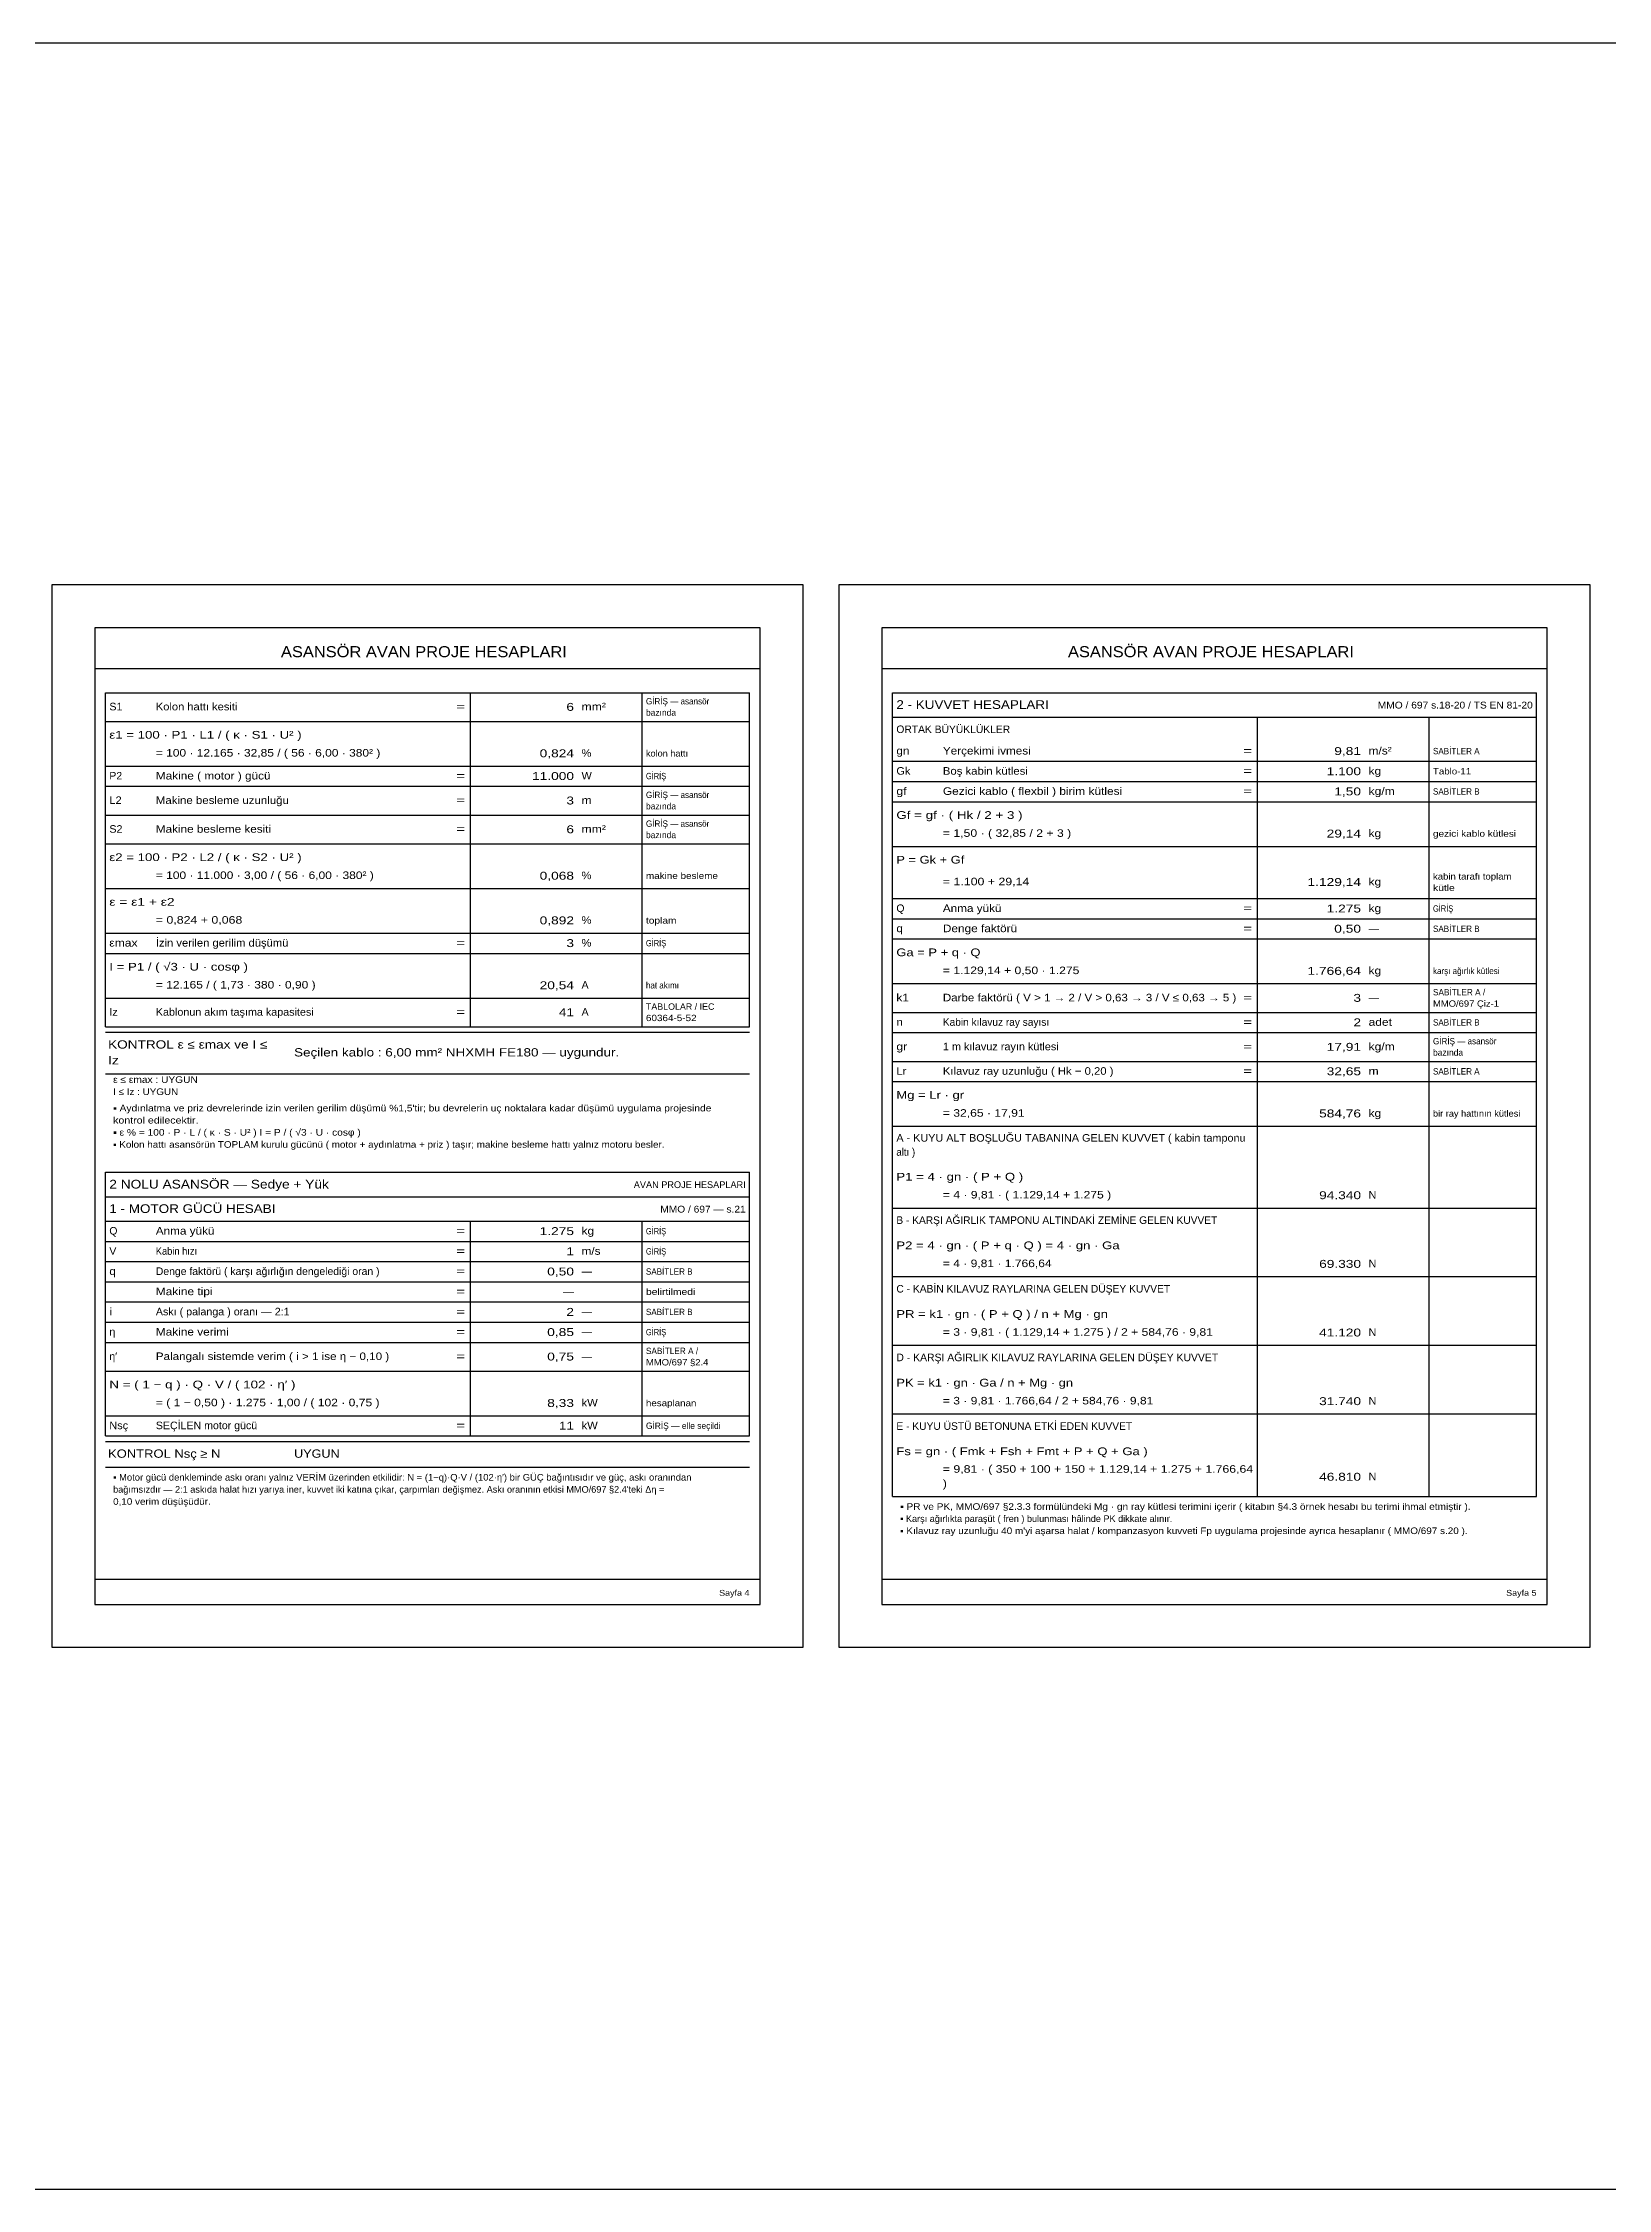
# Model space of a CAD drawing. Header units: millimetres. Extents: x -4216 to -974, y 1159 to 1759.
# Drawn here: x -3125 to -2687, y 1159 to 1759 of the extents above; entities that cross this region are included whole.
import ezdxf

# ---------------------------------------------------------------- set-up
doc = ezdxf.new("R2010")
doc.units = ezdxf.units.MM
for name, color, linetype in [('AVAN-A4', 8, 'Continuous'), ('AVAN-CIZGI', 7, 'Continuous'), ('AVAN-YAZI', 7, 'Continuous')]:
    doc.layers.add(name, color=color, linetype=linetype)
doc.layers.add('t-çap', color=7, linetype='Continuous', lineweight=25)
doc.styles.add('AVAN', font='arial.ttf')
doc.styles.add('AVAN-KALIN', font='arial.ttf')

msp = doc.modelspace()

# ---------------------------------------------------------------- linework, layer by layer
at = {"layer": 'AVAN-A4'}
for points in [[(-3122.5, 1310.9), (-2912.5, 1310.9), (-2912.5, 1607.9), (-3122.5, 1607.9)], [(-2902.5, 1310.9), (-2692.5, 1310.9), (-2692.5, 1607.9), (-2902.5, 1607.9)]]:
    msp.add_lwpolyline(points, close=True, dxfattribs=at)
at = {"layer": 'AVAN-CIZGI'}
for p, q in [((-2924.5, 1595.9), (-3110.5, 1595.9)), ((-3110.5, 1595.9), (-3110.5, 1322.9)), ((-2924.5, 1322.9), (-2924.5, 1595.9)), ((-2704.5, 1595.9), (-2890.5, 1595.9)), ((-2890.5, 1595.9), (-2890.5, 1322.9)), ((-2704.5, 1322.9), (-2704.5, 1595.9)), ((-3110.5, 1584.5), (-2924.5, 1584.5)), ((-2890.5, 1584.5), (-2704.5, 1584.5)), ((-3107.5, 1492.4111), (-3107.5, 1577.7833)), ((-3107.5, 1577.7833), (-2927.5, 1577.7833)), ((-3005.5, 1492.4111), (-3005.5, 1577.7833)), ((-2957.5, 1492.4111), (-2957.5, 1577.7833)), ((-2927.5, 1492.4111), (-2927.5, 1577.7833)), ((-2887.5, 1577.7833), (-2707.5, 1577.7833)), ((-2887.5, 1570.9394), (-2887.5, 1577.7833)), ((-2887.5, 1577.7833), (-2707.5, 1577.7833)), ((-2707.5, 1570.9394), (-2707.5, 1577.7833)), ((-3107.5, 1569.74), (-2927.5, 1569.74)), ((-2887.5, 1570.9394), (-2707.5, 1570.9394)), ((-2887.5, 1570.9394), (-2707.5, 1570.9394)), ((-2887.5, 1558.5922), (-2887.5, 1570.9394)), ((-2785.5, 1558.5922), (-2785.5, 1570.9394)), ((-2737.5, 1558.5922), (-2737.5, 1570.9394)), ((-2707.5, 1558.5922), (-2707.5, 1570.9394)), ((-3107.5, 1557.2517), (-2927.5, 1557.2517)), ((-2887.5, 1558.5922), (-2707.5, 1558.5922)), ((-2887.5, 1558.5922), (-2707.5, 1558.5922)), ((-2887.5, 1558.5922), (-2707.5, 1558.5922)), ((-2887.5, 1376.1356), (-2887.5, 1558.5922)), ((-2785.5, 1376.1356), (-2785.5, 1558.5922)), ((-2737.5, 1376.1356), (-2737.5, 1558.5922)), ((-2707.5, 1376.1356), (-2707.5, 1558.5922)), ((-3107.5, 1551.6072), (-2927.5, 1551.6072)), ((-2887.5, 1552.9478), (-2707.5, 1552.9478)), ((-3107.5, 1543.5639), (-2927.5, 1543.5639)), ((-2887.5, 1547.3033), (-2707.5, 1547.3033)), ((-3107.5, 1535.5206), (-2927.5, 1535.5206)), ((-2887.5, 1534.815), (-2707.5, 1534.815)), ((-3107.5, 1523.0322), (-2927.5, 1523.0322)), ((-2887.5, 1520.21), (-2707.5, 1520.21)), ((-2887.5, 1514.5656), (-2707.5, 1514.5656)), ((-3107.5, 1510.5439), (-2927.5, 1510.5439)), ((-2887.5, 1508.9211), (-2707.5, 1508.9211)), ((-3107.5, 1504.8994), (-2927.5, 1504.8994)), ((-2887.5, 1496.4328), (-2707.5, 1496.4328)), ((-3107.5, 1492.4111), (-2927.5, 1492.4111)), ((-3107.5, 1492.4111), (-2927.5, 1492.4111)), ((-3107.5, 1492.4111), (-2927.5, 1492.4111)), ((-3107.5, 1484.3678), (-3107.5, 1492.4111)), ((-3005.5, 1484.3678), (-3005.5, 1492.4111)), ((-2957.5, 1484.3678), (-2957.5, 1492.4111)), ((-2927.5, 1484.3678), (-2927.5, 1492.4111)), ((-2887.5, 1488.3894), (-2707.5, 1488.3894)), ((-3107.5, 1484.3678), (-2927.5, 1484.3678)), ((-3107.5, 1484.3678), (-2927.5, 1484.3678)), ((-3107.5, 1482.8678), (-2927.5, 1482.8678)), ((-2887.5, 1482.745), (-2707.5, 1482.745)), ((-3107.5, 1471.2261), (-2927.5, 1471.2261)), ((-2887.5, 1474.7017), (-2707.5, 1474.7017)), ((-2887.5, 1469.0572), (-2707.5, 1469.0572)), ((-2887.5, 1456.5689), (-2707.5, 1456.5689)), ((-3107.5, 1443.7061), (-2927.5, 1443.7061)), ((-3107.5, 1436.8622), (-3107.5, 1443.7061)), ((-3107.5, 1443.7061), (-2927.5, 1443.7061)), ((-2927.5, 1436.8622), (-2927.5, 1443.7061)), ((-3107.5, 1436.8622), (-2927.5, 1436.8622)), ((-3107.5, 1436.8622), (-2927.5, 1436.8622)), ((-3107.5, 1430.0183), (-3107.5, 1436.8622)), ((-3107.5, 1436.8622), (-2927.5, 1436.8622)), ((-2927.5, 1430.0183), (-2927.5, 1436.8622)), ((-3107.5, 1430.0183), (-2927.5, 1430.0183)), ((-3107.5, 1430.0183), (-2927.5, 1430.0183)), ((-3107.5, 1424.3739), (-3107.5, 1430.0183)), ((-3005.5, 1424.3739), (-3005.5, 1430.0183)), ((-2957.5, 1424.3739), (-2957.5, 1430.0183)), ((-2927.5, 1424.3739), (-2927.5, 1430.0183)), ((-2887.5, 1433.7089), (-2707.5, 1433.7089)), ((-3107.5, 1424.3739), (-2927.5, 1424.3739)), ((-3107.5, 1424.3739), (-2927.5, 1424.3739)), ((-3107.5, 1424.3739), (-2927.5, 1424.3739)), ((-3107.5, 1375.62), (-3107.5, 1424.3739)), ((-3005.5, 1375.62), (-3005.5, 1424.3739)), ((-2957.5, 1375.62), (-2957.5, 1424.3739)), ((-2927.5, 1375.62), (-2927.5, 1424.3739)), ((-3107.5, 1418.7295), (-2927.5, 1418.7295)), ((-3107.5, 1413.085), (-2927.5, 1413.085)), ((-2887.5, 1414.5178), (-2707.5, 1414.5178)), ((-3107.5, 1407.4406), (-2927.5, 1407.4406)), ((-3107.5, 1401.7961), (-2927.5, 1401.7961)), ((-3107.5, 1396.1517), (-2927.5, 1396.1517)), ((-2887.5, 1395.3267), (-2707.5, 1395.3267)), ((-3107.5, 1388.1083), (-2927.5, 1388.1083)), ((-3107.5, 1375.62), (-2927.5, 1375.62)), ((-3107.5, 1375.62), (-2927.5, 1375.62)), ((-3107.5, 1375.62), (-2927.5, 1375.62)), ((-3107.5, 1369.9756), (-3107.5, 1375.62)), ((-3005.5, 1369.9756), (-3005.5, 1375.62)), ((-2957.5, 1369.9756), (-2957.5, 1375.62)), ((-2927.5, 1369.9756), (-2927.5, 1375.62)), ((-2887.5, 1376.1356), (-2707.5, 1376.1356)), ((-2887.5, 1376.1356), (-2707.5, 1376.1356)), ((-2887.5, 1376.1356), (-2707.5, 1376.1356)), ((-2887.5, 1353.0639), (-2887.5, 1376.1356)), ((-2785.5, 1353.0639), (-2785.5, 1376.1356)), ((-2737.5, 1353.0639), (-2737.5, 1376.1356)), ((-2707.5, 1353.0639), (-2707.5, 1376.1356)), ((-3107.5, 1369.9756), (-2927.5, 1369.9756)), ((-3107.5, 1369.9756), (-2927.5, 1369.9756)), ((-3107.5, 1368.4756), (-2927.5, 1368.4756)), ((-3107.5, 1361.2436), (-2927.5, 1361.2436)), ((-2887.5, 1353.0639), (-2707.5, 1353.0639)), ((-2887.5, 1353.0639), (-2707.5, 1353.0639)), ((-3110.5, 1329.9), (-2924.5, 1329.9)), ((-2890.5, 1329.9), (-2704.5, 1329.9)), ((-3110.5, 1322.9), (-2924.5, 1322.9)), ((-2890.5, 1322.9), (-2704.5, 1322.9))]:
    msp.add_line(p, q, dxfattribs=at)
at = {"layer": 't-çap'}
for p, q in [((-4215.8372, 1759.433), (-973.8203, 1759.433)), ((-4215.8372, 1159.433), (-973.8203, 1159.433))]:
    msp.add_line(p, q, dxfattribs=at)

# ---------------------------------------------------------------- texts
at = {"layer": 'AVAN-YAZI'}
for s, height, style, width, p in [('ASANSÖR AVAN PROJE HESAPLARI', 3.086, 'AVAN-KALIN', 1.066, (-3058.4722, 1587.7)), ('ASANSÖR AVAN PROJE HESAPLARI', 3.086, 'AVAN-KALIN', 1.066, (-2838.4722, 1587.7)), ('S1', 2.109, 'AVAN', 1.0207, (-3106.4417, 1572.8444)), ('Kolon hattı kesiti', 2.109, 'AVAN', 1.0548, (-3093.4417, 1572.8444)), ('=', 2.109, 'AVAN', 1.4092, (-3009.4417, 1572.8444)), ('6', 2.212, 'AVAN-KALIN', 1.2291, (-2978.6693, 1572.7033)), ('mm²', 2.109, 'AVAN', 1.1542, (-2974.4417, 1572.8444)), ('GİRİŞ — asansör', 1.775, 'AVAN', 0.9113, (-2956.4416, 1574.5025)), ('bazında', 1.775, 'AVAN', 0.9556, (-2956.4416, 1571.3275)), ('2 - KUVVET HESAPLARI', 2.443, 'AVAN-KALIN', 1.101, (-2886.4417, 1573.2325)), ('MMO / 697 s.18-20 / TS EN 81-20', 1.903, 'AVAN', 1.0743, (-2751.8836, 1573.356)), ('ε1 = 100 · P1 · L1 / ( κ · S1 · U² )', 2.16, 'AVAN-KALIN', 1.2259, (-3106.4417, 1564.9246)), ('ORTAK BÜYÜKLÜKLER', 2.109, 'AVAN', 0.9766, (-2886.4417, 1566.4944)), ('= 100 · 12.165 · 32,85 / ( 56 · 6,00 · 380² )', 2.109, 'AVAN', 1.1356, (-3093.4417, 1559.9151)), ('0,824', 2.212, 'AVAN-KALIN', 1.2417, (-2986.1548, 1559.7211)), ('%', 2.109, 'AVAN', 1.0498, (-2974.4417, 1559.8622)), ('kolon hattı', 1.775, 'AVAN', 1.0292, (-2956.4416, 1559.9328)), ('gn', 2.109, 'AVAN', 1.1204, (-2886.4417, 1560.4972)), ('Yerçekimi ivmesi', 2.109, 'AVAN', 1.1114, (-2873.4417, 1560.4972)), ('=', 2.109, 'AVAN', 1.4092, (-2789.4417, 1560.4972)), ('9,81', 2.212, 'AVAN-KALIN', 1.2453, (-2764.0438, 1560.3561)), ('m/s²', 2.109, 'AVAN', 1.1281, (-2754.4417, 1560.4972)), ('SABİTLER A', 1.775, 'AVAN', 0.909, (-2736.4416, 1560.5678)), ('P2', 2.109, 'AVAN', 0.9952, (-3106.4417, 1553.5122)), ('Makine ( motor ) gücü', 2.109, 'AVAN', 1.1197, (-3093.4417, 1553.5122)), ('=', 2.109, 'AVAN', 1.4092, (-3009.4417, 1553.5122)), ('11.000', 2.212, 'AVAN-KALIN', 1.2394, (-2988.2658, 1553.3711)), ('W', 2.109, 'AVAN', 1.0287, (-2974.4417, 1553.5122)), ('GİRİŞ', 1.775, 'AVAN', 0.6995, (-2956.4416, 1553.5828)), ('Gk', 2.109, 'AVAN', 1.0406, (-2886.4417, 1554.8528)), ('Boş kabin kütlesi', 2.109, 'AVAN', 1.074, (-2873.4417, 1554.8528)), ('=', 2.109, 'AVAN', 1.4092, (-2789.4417, 1554.8528)), ('1.100', 2.212, 'AVAN-KALIN', 1.2417, (-2766.1548, 1554.7117)), ('kg', 2.109, 'AVAN', 1.129, (-2754.4417, 1554.8528)), ('Tablo-11', 1.775, 'AVAN', 1.0905, (-2736.4416, 1554.9233)), ('L2', 2.109, 'AVAN', 1.054, (-3106.4417, 1546.6683)), ('Makine besleme uzunluğu', 2.109, 'AVAN', 1.0865, (-3093.4417, 1546.6683)), ('=', 2.109, 'AVAN', 1.4092, (-3009.4417, 1546.6683)), ('3', 2.212, 'AVAN-KALIN', 1.2291, (-2978.6693, 1546.5272)), ('m', 2.109, 'AVAN', 1.1486, (-2974.4417, 1546.6683)), ('GİRİŞ — asansör', 1.775, 'AVAN', 0.9113, (-2956.4416, 1548.3264)), ('gf', 2.109, 'AVAN', 1.1621, (-2886.4417, 1549.2083)), ('Gezici kablo ( flexbil ) birim kütlesi', 2.109, 'AVAN', 1.13, (-2873.4417, 1549.2083)), ('=', 2.109, 'AVAN', 1.4092, (-2789.4417, 1549.2083)), ('1,50', 2.212, 'AVAN-KALIN', 1.2453, (-2764.0438, 1549.0672)), ('kg/m', 2.109, 'AVAN', 1.1444, (-2754.4417, 1549.2083)), ('SABİTLER B', 1.775, 'AVAN', 0.9093, (-2736.4416, 1549.2789)), ('GİRİŞ — asansör', 1.775, 'AVAN', 0.9113, (-2956.4416, 1540.2831)), ('bazında', 1.775, 'AVAN', 0.9556, (-2956.4416, 1545.1514)), ('Gf = gf · ( Hk / 2 + 3 )', 2.16, 'AVAN-KALIN', 1.2377, (-2886.4417, 1542.4879)), ('S2', 2.109, 'AVAN', 1.0207, (-3106.4417, 1538.625)), ('Makine besleme kesiti', 2.109, 'AVAN', 1.1118, (-3093.4417, 1538.625)), ('=', 2.109, 'AVAN', 1.4092, (-3009.4417, 1538.625)), ('6', 2.212, 'AVAN-KALIN', 1.2291, (-2978.6693, 1538.4839)), ('mm²', 2.109, 'AVAN', 1.1542, (-2974.4417, 1538.625)), ('bazında', 1.775, 'AVAN', 0.9556, (-2956.4416, 1537.1081)), ('= 1,50 · ( 32,85 / 2 + 3 )', 2.109, 'AVAN', 1.159, (-2873.4417, 1537.4785)), ('29,14', 2.212, 'AVAN-KALIN', 1.2417, (-2766.1548, 1537.2844)), ('kg', 2.109, 'AVAN', 1.129, (-2754.4417, 1537.4256)), ('gezici kablo kütlesi', 1.775, 'AVAN', 1.1228, (-2736.4416, 1537.4961)), ('ε2 = 100 · P2 · L2 / ( κ · S2 · U² )', 2.16, 'AVAN-KALIN', 1.2259, (-3106.4417, 1530.7051)), ('P = Gk + Gf', 2.16, 'AVAN-KALIN', 1.1918, (-2886.4417, 1529.9996)), ('= 100 · 11.000 · 3,00 / ( 56 · 6,00 · 380² )', 2.109, 'AVAN', 1.136, (-3093.4417, 1525.6957)), ('0,068', 2.212, 'AVAN-KALIN', 1.2417, (-2986.1548, 1525.5017)), ('%', 2.109, 'AVAN', 1.0498, (-2974.4417, 1525.6428)), ('makine besleme', 1.775, 'AVAN', 1.1149, (-2956.4416, 1525.7133)), ('= 1.100 + 29,14', 2.109, 'AVAN', 1.1713, (-2873.4417, 1523.9318)), ('1.129,14', 2.212, 'AVAN-KALIN', 1.2453, (-2771.5293, 1523.7378)), ('kg', 2.109, 'AVAN', 1.129, (-2754.4417, 1523.8789)), ('kabin tarafı toplam', 1.775, 'AVAN', 1.0754, (-2736.4416, 1525.5369)), ('kütle', 1.775, 'AVAN', 1.1617, (-2736.4416, 1522.3619)), ('ε = ε1 + ε2', 2.16, 'AVAN-KALIN', 1.2785, (-3106.4417, 1518.2168)), ('Q', 2.109, 'AVAN', 0.9937, (-2886.4417, 1516.4706)), ('Anma yükü', 2.109, 'AVAN', 1.1116, (-2873.4417, 1516.4706)), ('1.275', 2.212, 'AVAN-KALIN', 1.2417, (-2766.1548, 1516.3294)), ('kg', 2.109, 'AVAN', 1.129, (-2754.4417, 1516.4706)), ('GİRİŞ', 1.775, 'AVAN', 0.6995, (-2736.4416, 1516.5411)), ('= 0,824 + 0,068', 2.109, 'AVAN', 1.1713, (-3093.4417, 1513.2074)), ('0,892', 2.212, 'AVAN-KALIN', 1.2417, (-2986.1548, 1513.0133)), ('%', 2.109, 'AVAN', 1.0498, (-2974.4417, 1513.1544)), ('toplam', 1.775, 'AVAN', 1.1466, (-2956.4416, 1513.225)), ('q', 2.109, 'AVAN', 1.1213, (-2886.4417, 1510.8261)), ('Denge faktörü', 2.109, 'AVAN', 1.1227, (-2873.4417, 1510.8261)), ('=', 2.109, 'AVAN', 1.4092, (-2789.4417, 1516.4706)), ('=', 2.109, 'AVAN', 1.4092, (-2789.4417, 1510.8261)), ('0,50', 2.212, 'AVAN-KALIN', 1.2453, (-2764.0438, 1510.685)), ('SABİTLER B', 1.775, 'AVAN', 0.9093, (-2736.4416, 1510.8967)), ('εmax', 2.109, 'AVAN', 1.1472, (-3106.4417, 1506.8044)), ('İzin verilen gerilim düşümü', 2.109, 'AVAN', 1.0624, (-3093.4417, 1506.8044)), ('=', 2.109, 'AVAN', 1.4092, (-3009.4417, 1506.8044)), ('3', 2.212, 'AVAN-KALIN', 1.2291, (-2978.6693, 1506.6633)), ('%', 2.109, 'AVAN', 1.0498, (-2974.4417, 1506.8044)), ('GİRİŞ', 1.775, 'AVAN', 0.6995, (-2956.4416, 1506.875)), ('Ga = P + q · Q', 2.16, 'AVAN-KALIN', 1.1989, (-2886.4417, 1504.1057)), ('—', 2.109, 'AVAN', 0.9822, (-2754.4417, 1510.8261)), ('I = P1 / ( √3 · U · cosφ )', 2.16, 'AVAN-KALIN', 1.2226, (-3106.4417, 1500.084)), ('= 1.129,14 + 0,50 · 1.275', 2.109, 'AVAN', 1.1535, (-2873.4417, 1499.0963)), ('1.766,64', 2.212, 'AVAN-KALIN', 1.2453, (-2771.5293, 1498.9022)), ('kg', 2.109, 'AVAN', 1.129, (-2754.4417, 1499.0433)), ('karşı ağırlık kütlesi', 1.775, 'AVAN', 0.9061, (-2736.4416, 1499.1139)), ('= 12.165 / ( 1,73 · 380 · 0,90 )', 2.109, 'AVAN', 1.139, (-3093.4417, 1495.0746)), ('20,54', 2.212, 'AVAN-KALIN', 1.2417, (-2986.1548, 1494.8806)), ('A', 2.109, 'AVAN', 1.0073, (-2974.4417, 1495.0217)), ('hat akımı', 1.775, 'AVAN', 0.9047, (-2956.4416, 1495.0922)), ('SABİTLER A /', 1.775, 'AVAN', 0.9292, (-2736.4416, 1493.1519)), ('Iz', 2.109, 'AVAN', 1.035, (-3106.4417, 1487.4722)), ('Kablonun akım taşıma kapasitesi', 2.109, 'AVAN', 1.0209, (-3093.4417, 1487.4722)), ('=', 2.109, 'AVAN', 1.4092, (-3009.4417, 1487.4722)), ('41', 2.212, 'AVAN-KALIN', 1.2291, (-2980.7803, 1487.3311)), ('A', 2.109, 'AVAN', 1.0073, (-2974.4417, 1487.4722)), ('TABLOLAR / IEC', 1.775, 'AVAN', 0.9992, (-2956.4416, 1489.1303)), ('k1', 2.109, 'AVAN', 1.1304, (-2886.4417, 1491.4939)), ('Darbe faktörü ( V > 1 → 2 / V > 0,63 → 3 / V ≤ 0,63 → 5 )', 2.109, 'AVAN', 1.0964, (-2873.4417, 1491.4939)), ('=', 2.109, 'AVAN', 1.4092, (-2789.4417, 1491.4939)), ('3', 2.212, 'AVAN-KALIN', 1.2291, (-2758.6693, 1491.3528)), ('—', 2.109, 'AVAN', 0.9822, (-2754.4417, 1491.4939)), ('MMO/697 Çiz-1', 1.775, 'AVAN', 1.0626, (-2736.4416, 1489.9769)), ('60364-5-52', 1.775, 'AVAN', 1.1161, (-2956.4416, 1485.9553)), ('n', 2.109, 'AVAN', 1.1196, (-2886.4417, 1484.65)), ('Kabin kılavuz ray sayısı', 2.109, 'AVAN', 0.9601, (-2873.4417, 1484.65)), ('=', 2.109, 'AVAN', 1.4092, (-2789.4417, 1484.65)), ('2', 2.212, 'AVAN-KALIN', 1.2291, (-2758.6693, 1484.5089)), ('adet', 2.109, 'AVAN', 1.1381, (-2754.4417, 1484.65)), ('SABİTLER B', 1.775, 'AVAN', 0.9093, (-2736.4416, 1484.7206)), ('KONTROL ε ≤ εmax ve I ≤', 2.315, 'AVAN-KALIN', 1.176, (-3106.7944, 1478.2817)), ('Iz', 2.315, 'AVAN-KALIN', 1.2045, (-3106.7944, 1473.8719)), ('Seçilen kablo : 6,00 mm² NHXMH FE180 — uygundur.', 2.315, 'AVAN-KALIN', 1.1625, (-3054.7944, 1476.0768)), ('gr', 2.109, 'AVAN', 1.1555, (-2886.4417, 1477.8061)), ('1 m kılavuz rayın kütlesi', 2.109, 'AVAN', 1.0301, (-2873.4417, 1477.8061)), ('=', 2.109, 'AVAN', 1.4092, (-2789.4417, 1477.8061)), ('17,91', 2.212, 'AVAN-KALIN', 1.2417, (-2766.1548, 1477.665)), ('kg/m', 2.109, 'AVAN', 1.1444, (-2754.4417, 1477.8061)), ('GİRİŞ — asansör', 1.775, 'AVAN', 0.9113, (-2736.4416, 1479.4642)), ('bazında', 1.775, 'AVAN', 0.9556, (-2736.4416, 1476.2892)), ('ε ≤ εmax : UYGUN', 1.852, 'AVAN', 1.0987, (-3105.3833, 1468.6861)), ('Lr', 2.109, 'AVAN', 1.0697, (-2886.4417, 1470.9622)), ('Kılavuz ray uzunluğu ( Hk − 0,20 )', 2.109, 'AVAN', 1.0729, (-2873.4417, 1470.9622)), ('=', 2.109, 'AVAN', 1.4092, (-2789.4417, 1470.9622)), ('32,65', 2.212, 'AVAN-KALIN', 1.2417, (-2766.1548, 1470.8211)), ('m', 2.109, 'AVAN', 1.1486, (-2754.4417, 1470.9622)), ('SABİTLER A', 1.775, 'AVAN', 0.909, (-2736.4416, 1471.0328)), ('I ≤ Iz : UYGUN', 1.852, 'AVAN', 1.0643, (-3105.3833, 1465.2994)), ('Mg = Lr · gr', 2.16, 'AVAN-KALIN', 1.2074, (-2886.4417, 1464.2418)), ("▪ Aydınlatma ve priz devrelerinde izin verilen gerilim düşümü %1,5'tir; bu devrelerin uç noktalara kadar düşümü uygulama projesinde", 1.852, 'AVAN', 1.1058, (-3105.3833, 1460.7128)), ('kontrol edilecektir.', 1.852, 'AVAN', 1.1457, (-3105.3833, 1457.3261)), ('= 32,65 · 17,91', 2.109, 'AVAN', 1.1485, (-2873.4417, 1459.2324)), ('584,76', 2.212, 'AVAN-KALIN', 1.2394, (-2768.2658, 1459.0383)), ('kg', 2.109, 'AVAN', 1.129, (-2754.4417, 1459.1794)), ('bir ray hattının kütlesi', 1.775, 'AVAN', 1.036, (-2736.4416, 1459.25)), ('▪ Kolon hattı asansörün TOPLAM kurulu gücünü ( motor + aydınlatma + priz ) taşır; makine besleme hattı yalnız motoru besler.', 1.852, 'AVAN', 1.0641, (-3105.3833, 1450.5528)), ('▪ ε % = 100 · P · L / ( κ · S · U² ) I = P / ( √3 · U · cosφ )', 1.852, 'AVAN', 1.0996, (-3105.3833, 1453.9394)), ('A - KUYU ALT BOŞLUĞU TABANINA GELEN KUVVET ( kabin tamponu', 2.109, 'AVAN', 1.0261, (-2886.4417, 1452.265)), ('altı )', 2.109, 'AVAN', 0.9177, (-2886.4417, 1448.3139)), ('2 NOLU ASANSÖR — Sedye + Yük', 2.443, 'AVAN-KALIN', 1.1214, (-3106.4417, 1439.1553)), ('AVAN PROJE HESAPLARI', 1.903, 'AVAN', 0.9628, (-2959.8442, 1439.2788)), ('P1 = 4 · gn · ( P + Q )', 2.16, 'AVAN-KALIN', 1.2222, (-2886.4417, 1441.3818)), ('1 - MOTOR GÜCÜ HESABI', 2.443, 'AVAN-KALIN', 1.1032, (-3106.4417, 1432.3114)), ('MMO / 697 — s.21', 1.903, 'AVAN', 1.0698, (-2952.4217, 1432.4349)), ('= 4 · 9,81 · ( 1.129,14 + 1.275 )', 2.109, 'AVAN', 1.1491, (-2873.4417, 1436.3724)), ('94.340', 2.212, 'AVAN-KALIN', 1.2394, (-2768.2658, 1436.1783)), ('N', 2.109, 'AVAN', 1.0176, (-2754.4417, 1436.3194)), ('Q', 2.109, 'AVAN', 0.9937, (-3106.4417, 1426.2789)), ('Anma yükü', 2.109, 'AVAN', 1.1116, (-3093.4417, 1426.2789)), ('1.275', 2.212, 'AVAN-KALIN', 1.2417, (-2986.1548, 1426.1378)), ('kg', 2.109, 'AVAN', 1.129, (-2974.4417, 1426.2789)), ('GİRİŞ', 1.775, 'AVAN', 0.6995, (-2956.4416, 1426.3495)), ('B - KARŞI AĞIRLIK TAMPONU ALTINDAKİ ZEMİNE GELEN KUVVET', 2.109, 'AVAN', 0.9666, (-2886.4417, 1429.2639)), ('V', 2.109, 'AVAN', 1.0073, (-3106.4417, 1420.6345)), ('Kabin hızı', 2.109, 'AVAN', 0.8795, (-3093.4417, 1420.6345)), ('=', 2.109, 'AVAN', 1.4092, (-3009.4417, 1426.2789)), ('=', 2.109, 'AVAN', 1.4092, (-3009.4417, 1420.6345)), ('1', 2.212, 'AVAN-KALIN', 1.2291, (-2978.6693, 1420.4933)), ('m/s', 2.109, 'AVAN', 1.1169, (-2974.4417, 1420.6345)), ('GİRİŞ', 1.775, 'AVAN', 0.6995, (-2956.4416, 1420.705)), ('P2 = 4 · gn · ( P + q · Q ) = 4 · gn · Ga', 2.16, 'AVAN-KALIN', 1.2183, (-2886.4417, 1422.1907)), ('q', 2.109, 'AVAN', 1.1213, (-3106.4417, 1414.99)), ('Denge faktörü ( karşı ağırlığın dengelediği oran )', 2.109, 'AVAN', 0.9867, (-3093.4417, 1414.99)), ('=', 2.109, 'AVAN', 1.4092, (-3009.4417, 1414.99)), ('0,50', 2.212, 'AVAN-KALIN', 1.2453, (-2984.0438, 1414.8489)), ('SABİTLER B', 1.775, 'AVAN', 0.9093, (-2956.4416, 1415.0606)), ('= 4 · 9,81 · 1.766,64', 2.109, 'AVAN', 1.1423, (-2873.4417, 1417.1813)), ('69.330', 2.212, 'AVAN-KALIN', 1.2394, (-2768.2658, 1416.9872)), ('N', 2.109, 'AVAN', 1.0176, (-2754.4417, 1417.1283)), ('Makine tipi', 2.109, 'AVAN', 1.1266, (-3093.4417, 1409.3456)), ('=', 2.109, 'AVAN', 1.4092, (-3009.4417, 1409.3456)), ('—', 2.212, 'AVAN-KALIN', 0.9822, (-2979.5922, 1409.2045)), ('—', 2.109, 'AVAN', 0.9822, (-2974.4417, 1414.99)), ('belirtilmedi', 1.775, 'AVAN', 1.1648, (-2956.4416, 1409.4161)), ('C - KABİN KILAVUZ RAYLARINA GELEN DÜŞEY KUVVET', 2.109, 'AVAN', 0.9739, (-2886.4417, 1410.0728)), ('i', 2.109, 'AVAN', 1.2292, (-3106.4417, 1403.7011)), ('Askı ( palanga ) oranı — 2:1', 2.109, 'AVAN', 1.0152, (-3093.4417, 1403.7011)), ('=', 2.109, 'AVAN', 1.4092, (-3009.4417, 1403.7011)), ('2', 2.212, 'AVAN-KALIN', 1.2291, (-2978.6693, 1403.56)), ('—', 2.109, 'AVAN', 0.9822, (-2974.4417, 1403.7011)), ('SABİTLER B', 1.775, 'AVAN', 0.9093, (-2956.4416, 1403.7717)), ('PR = k1 · gn · ( P + Q ) / n + Mg · gn', 2.16, 'AVAN-KALIN', 1.2097, (-2886.4417, 1402.9996)), ('η', 2.109, 'AVAN', 1.0323, (-3106.4417, 1398.0567)), ('Makine verimi', 2.109, 'AVAN', 1.1224, (-3093.4417, 1398.0567)), ('=', 2.109, 'AVAN', 1.4092, (-3009.4417, 1398.0567)), ('0,85', 2.212, 'AVAN-KALIN', 1.2453, (-2984.0438, 1397.9156)), ('—', 2.109, 'AVAN', 0.9822, (-2974.4417, 1398.0567)), ('GİRİŞ', 1.775, 'AVAN', 0.6995, (-2956.4416, 1398.1272)), ('= 3 · 9,81 · ( 1.129,14 + 1.275 ) / 2 + 584,76 · 9,81', 2.109, 'AVAN', 1.1478, (-2873.4417, 1397.9901)), ('41.120', 2.212, 'AVAN-KALIN', 1.2394, (-2768.2658, 1397.7961)), ('N', 2.109, 'AVAN', 1.0176, (-2754.4417, 1397.9372)), ('η′', 2.109, 'AVAN', 0.9947, (-3106.4417, 1391.2128)), ('Palangalı sistemde verim ( i > 1 ise η − 0,10 )', 2.109, 'AVAN', 1.1038, (-3093.4417, 1391.2128)), ('=', 2.109, 'AVAN', 1.4092, (-3009.4417, 1391.2128)), ('0,75', 2.212, 'AVAN-KALIN', 1.2453, (-2984.0438, 1391.0717)), ('—', 2.109, 'AVAN', 0.9822, (-2974.4417, 1391.2128)), ('SABİTLER A /', 1.775, 'AVAN', 0.9292, (-2956.4416, 1392.8708)), ('D - KARŞI AĞIRLIK KILAVUZ RAYLARINA GELEN DÜŞEY KUVVET', 2.109, 'AVAN', 0.9883, (-2886.4417, 1390.8817)), ('MMO/697 §2.4', 1.775, 'AVAN', 1.0642, (-2956.4416, 1389.6958)), ('PK = k1 · gn · Ga / n + Mg · gn', 2.16, 'AVAN-KALIN', 1.197, (-2886.4417, 1383.8085)), ('N = ( 1 − q ) · Q · V / ( 102 · η′ )', 2.16, 'AVAN-KALIN', 1.2396, (-3106.4417, 1383.2929)), ('= ( 1 − 0,50 ) · 1.275 · 1,00 / ( 102 · 0,75 )', 2.109, 'AVAN', 1.1469, (-3093.4417, 1378.2835)), ('8,33', 2.212, 'AVAN-KALIN', 1.2453, (-2984.0438, 1378.0895)), ('kW', 2.109, 'AVAN', 1.0664, (-2974.4417, 1378.2306)), ('hesaplanan', 1.775, 'AVAN', 1.0997, (-2956.4416, 1378.3011)), ('= 3 · 9,81 · 1.766,64 / 2 + 584,76 · 9,81', 2.109, 'AVAN', 1.144, (-2873.4417, 1378.799)), ('31.740', 2.212, 'AVAN-KALIN', 1.2394, (-2768.2658, 1378.605)), ('N', 2.109, 'AVAN', 1.0176, (-2754.4417, 1378.7461)), ('SEÇİLEN motor gücü', 2.109, 'AVAN', 1.006, (-3093.4417, 1371.8806)), ('kW', 2.109, 'AVAN', 1.0664, (-2974.4417, 1371.8806)), ('GİRİŞ — elle seçildi', 1.775, 'AVAN', 0.9464, (-2956.4416, 1371.9511)), ('E - KUYU ÜSTÜ BETONUNA ETKİ EDEN KUVVET', 2.109, 'AVAN', 0.9726, (-2886.4417, 1371.6906)), ('Nsç', 2.109, 'AVAN', 1.0374, (-3106.4417, 1371.8806)), ('=', 2.109, 'AVAN', 1.4092, (-3009.4417, 1371.8806)), ('11', 2.212, 'AVAN-KALIN', 1.2291, (-2980.7803, 1371.7395)), ('KONTROL Nsç ≥ N', 2.315, 'AVAN-KALIN', 1.1218, (-3106.7944, 1363.8894)), ('UYGUN', 2.315, 'AVAN-KALIN', 1.0896, (-3054.7944, 1363.8894)), ('Fs = gn · ( Fmk + Fsh + Fmt + P + Q + Ga )', 2.16, 'AVAN-KALIN', 1.2076, (-2886.4417, 1364.6174)), ('▪ Motor gücü denkleminde askı oranı yalnız VERİM üzerinden etkilidir: N = (1−q)·Q·V / (102·η′) bir GÜÇ bağıntısıdır ve güç, askı oranından', 1.852, 'AVAN', 1.0187, (-3105.3833, 1357.5036)), ("bağımsızdır — 2:1 askıda halat hızı yarıya iner, kuvvet iki katına çıkar, çarpımları değişmez. Askı oranının etkisi MMO/697 §2.4'teki Δη =", 1.852, 'AVAN', 0.9868, (-3105.3833, 1354.1169)), (')', 2.109, 'AVAN', 1.1507, (-2873.4417, 1355.6392)), ('= 9,81 · ( 350 + 100 + 150 + 1.129,14 + 1.275 + 1.766,64', 2.109, 'AVAN', 1.1636, (-2873.4417, 1359.6961)), ('46.810', 2.212, 'AVAN-KALIN', 1.2394, (-2768.2658, 1357.4736)), ('N', 2.109, 'AVAN', 1.0176, (-2754.4417, 1357.6147)), ('0,10 verim düşüşüdür.', 1.852, 'AVAN', 1.0664, (-3105.3833, 1350.7303)), ('▪ PR ve PK, MMO/697 §2.3.3 formülündeki Mg · gn ray kütlesi terimini içerir ( kitabın §4.3 örnek hesabı bu terimi ihmal etmiştir ).', 1.852, 'AVAN', 1.088, (-2885.3833, 1349.3239)), ('▪ Karşı ağırlıkta paraşüt ( fren ) bulunması hâlinde PK dikkate alınır.', 1.852, 'AVAN', 0.9846, (-2885.3833, 1345.9372)), ("▪ Kılavuz ray uzunluğu 40 m'yi aşarsa halat / kompanzasyon kuvveti Fp uygulama projesinde ayrıca hesaplanır ( MMO/697 s.20 ).", 1.852, 'AVAN', 1.0712, (-2885.3833, 1342.5506)), ('Sayfa 4', 1.646, 'AVAN', 1.0886, (-2935.9854, 1325.3)), ('Sayfa 5', 1.646, 'AVAN', 1.0886, (-2715.9854, 1325.3))]:
    msp.add_text(s, height=height, dxfattribs=dict(at, style=style, width=width)).set_placement(p)

doc.saveas('drawing.dxf')
